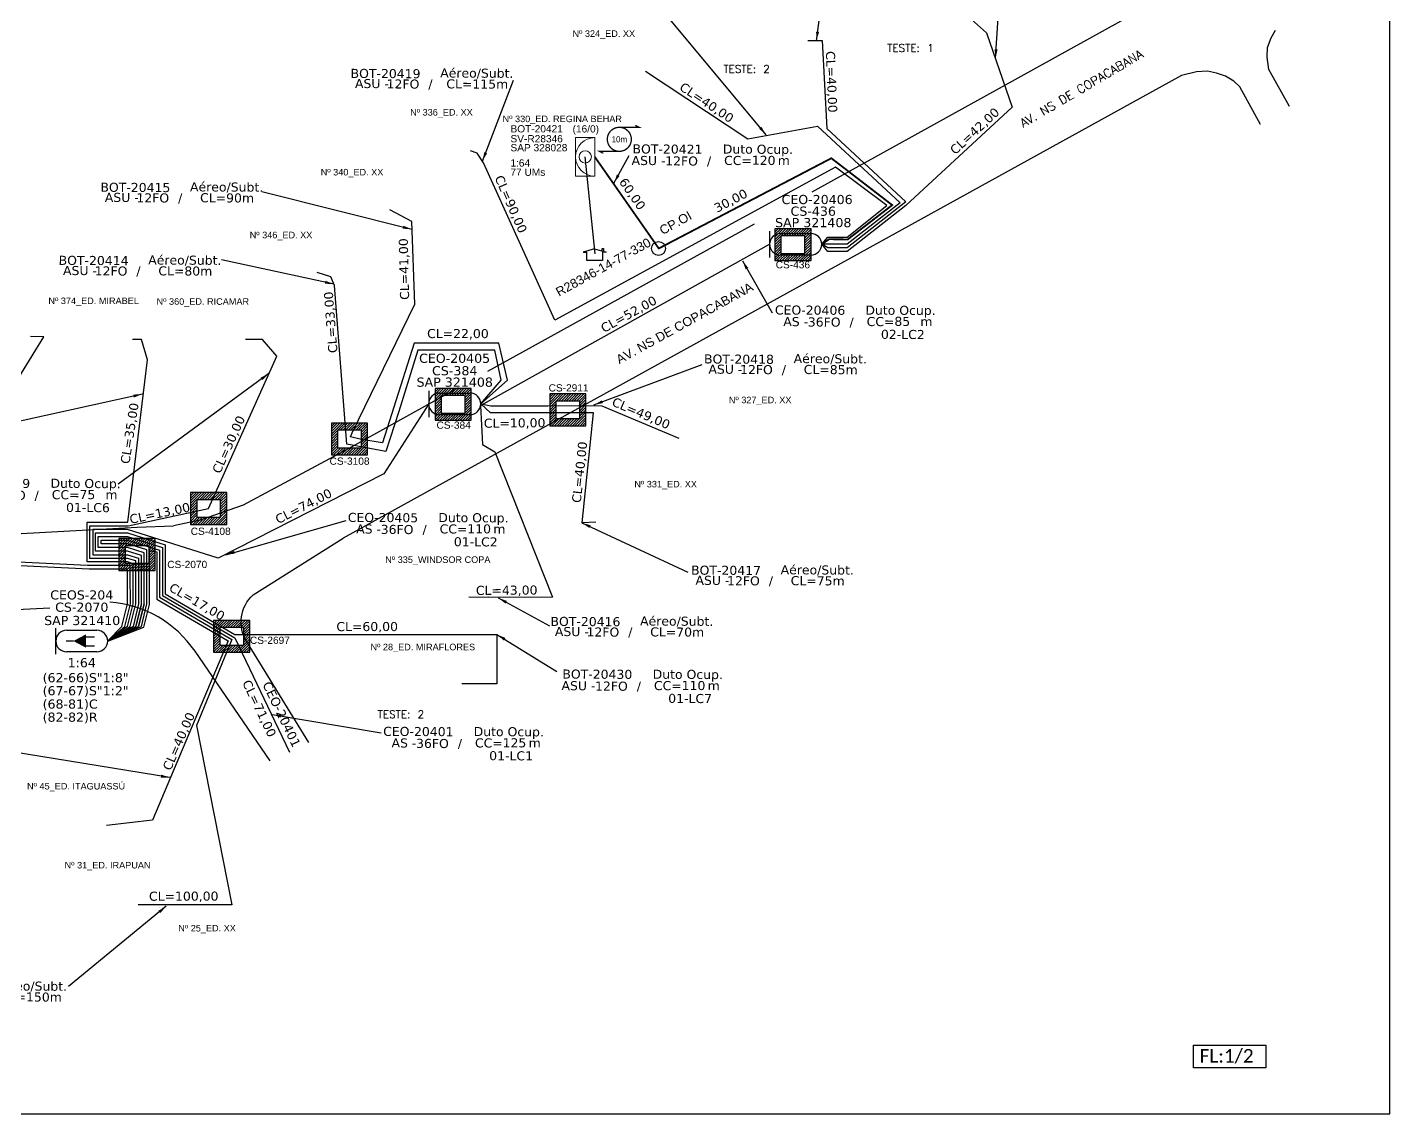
# Model space of a CAD drawing. Header units: metres. Extents: x -1286 to 457, y -500 to 94.
# Drawn here: x -745.7 to -445.1, y -499.8 to -260 of the extents above; entities that cross this region are included whole.
import ezdxf
from ezdxf.enums import TextEntityAlignment as Align

# ---------------------------------------------------------------- set-up
doc = ezdxf.new("R2010")
doc.units = ezdxf.units.M
for name, color, linetype in [('10.1-Caixas Subterrâneas', 5, 'Continuous'), ('20.4-CEOS', 1, 'Continuous'), ('20.5-CEO', 1, 'Continuous'), ('CAP a instalar', 1, 'Continuous'), ('celulas gpon', 7, 'Continuous'), ('Folga', 1, 'Continuous'), ('label_cabos', 7, 'Continuous'), ('Legenda', 1, 'Continuous'), ('MUB', 252, 'Continuous'), ('QUADRA', 7, 'Continuous'), ('Segmento de Logradouro Texto', 238, 'Continuous'), ('surveys', 7, 'Continuous'), ('surveys legendas', 7, 'Continuous')]:
    doc.layers.add(name, color=color, linetype=linetype)
doc.layers.add("20.0-LEGENDA DOS CDO'S", color=1, linetype='Continuous', lineweight=0)
doc.layers.add('20.1-CDO_INTERIOR', color=1, linetype='Continuous', lineweight=0)
doc.layers.add('DROP DE CLIENTE', color=140, linetype='Continuous', plot=False)
doc.layers.add('EXTRA', color=50, linetype='Continuous', plot=False)
doc.styles.add('ARIAL', font='arial.ttf')
doc.styles.add('DIGICADE', font='arial.ttf')
doc.styles.add('ROMANS', font='romans.shx')
doc.styles.add('siredit', font='verdana.ttf')
doc.styles.add('WMF-Calibri0', font='calibri.ttf')
doc.linetypes.add('FENCELINE1', pattern='A,0.25,-0.1,[133,ltypeshp.shx,S=0.1,R=0,X=-0.1,Y=0],-0.1,1', length=1.45)
doc.dimstyles.new('CC', dxfattribs={"dimtxt": 0.8, "dimasz": 2, "dimexe": 0.18, "dimexo": 0.0625, "dimgap": 0.09, "dimtad": 0, "dimdec": 0, "dimrnd": 1, "dimzin": 0, "dimdsep": 46, "dimtxsty": 'siredit', "dimblk": 'NONE', "dimcen": 0, "dimse1": 1, "dimse2": 1, "dimsd1": 1, "dimsd2": 1, "dimclrt": 7, "dimadec": 0, "dimazin": 0, "dimtfac": 1, "dimtdec": 0, "dimtofl": 0, "dimtmove": 0, "dimatfit": 3, "dimfxl": 0, "dimtolj": 1, "dimtzin": 0, "dimarcsym": 0})

# ---------------------------------------------------------------- blocks, each defined once
blk = doc.blocks.new('*X70')
at = {"color": 0, "linetype": 'Continuous'}
for p, q in [((-1.25, 0.34099), (-0.49099, 1.1)), ((-1.25, 0.517767), (-0.667767, 1.1)), ((-1.25, 0.694544), (-0.844544, 1.1)), ((-1.25, 0.87132), (-1.02132, 1.1)), ((-1.25, 1.048097), (-1.198097, 1.1)), ((-0.789214, 0.625), (-0.314214, 1.1)), ((-0.612437, 0.625), (-0.137437, 1.1)), ((-0.43566, 0.625), (0.03934, 1.1)), ((-0.258883, 0.625), (0.216117, 1.1)), ((-0.082107, 0.625), (0.392893, 1.1)), ((0.09467, 0.625), (0.56967, 1.1)), ((0.271447, 0.625), (0.746447, 1.1)), ((0.448223, 0.625), (0.923223, 1.1)), ((0.625, 0.625), (1.1, 1.1)), ((0.801777, 0.625), (1.25, 1.073223)), ((-1.25, 0.164214), (-0.8035, 0.610714)), ((-1.25, -0.012563), (-0.8035, 0.433937)), ((-1.25, -0.18934), (-0.8035, 0.25716)), ((-1.25, -0.366117), (-0.8035, 0.080383)), ((0.8035, 0.449947), (1.25, 0.896447)), ((0.8035, 0.27317), (1.25, 0.71967)), ((0.8035, 0.096393), (1.25, 0.542893)), ((0.8035, -0.080383), (1.25, 0.366117)), ((0.8035, -0.25716), (1.25, 0.18934)), ((0.8035, -0.433937), (1.25, 0.012563)), ((-1.25, -0.542893), (-0.8035, -0.096393)), ((-1.25, -0.71967), (-0.8035, -0.27317)), ((-1.25, -0.896447), (-0.8035, -0.449947)), ((-1.25, -1.073223), (-0.801777, -0.625)), ((-1.1, -1.1), (-0.625, -0.625)), ((-0.923223, -1.1), (-0.448223, -0.625)), ((-0.746447, -1.1), (-0.271447, -0.625)), ((-0.56967, -1.1), (-0.09467, -0.625)), ((-0.392893, -1.1), (0.082107, -0.625)), ((-0.216117, -1.1), (0.258883, -0.625)), ((-0.03934, -1.1), (0.43566, -0.625)), ((0.137437, -1.1), (0.612437, -0.625)), ((0.314214, -1.1), (0.789214, -0.625)), ((0.49099, -1.1), (1.25, -0.34099)), ((0.667767, -1.1), (1.25, -0.517767)), ((0.8035, -0.610714), (1.25, -0.164214)), ((0.844544, -1.1), (1.25, -0.694544)), ((1.02132, -1.1), (1.25, -0.87132)), ((1.198097, -1.1), (1.25, -1.048097))]:
    blk.add_line(p, q, dxfattribs=at)
blk = doc.blocks.new('MANHOLE_MQ')
at = {"color": 0, "linetype": 'Continuous'}
for p, q in [((0.00000623, 0.00000569), (-0.00000627, 0.00000569)), ((-0.00000627, 0.00000569), (-0.00000627, -0.00000531)), ((0.00000623, -0.00000531), (0.00000623, 0.00000569)), ((-0.00000404, 0.00000331), (0.00000399, 0.00000331)), ((-0.00000404, -0.00000294), (-0.00000404, 0.00000331)), ((0.00000399, 0.00000331), (0.00000399, -0.00000294)), ((0.00000399, -0.00000294), (-0.00000404, -0.00000294)), ((0.00000399, -0.00000294), (0.00000399, -0.00000294)), ((-0.00000627, -0.00000531), (0.00000623, -0.00000531))]:
    blk.add_line(p, q, dxfattribs=at)
at = {"color": 0, "linetype": 'Continuous', "xscale": 5e-06, "yscale": 5e-06, "zscale": 1e-05}
blk.add_blockref('*X70', (-0.00000002, 0.00000019), dxfattribs=at)
blk = doc.blocks.new('Teste  FTTH')
at = {"color": 0, "lineweight": 0, "style": 'ROMANS'}
for tag, p in [('TESTE', (-2.302, -0.29)), ('QTDE', (0.212, -0.29))]:
    blk.add_attdef(tag, p, '', height=0.48, dxfattribs=at)
for tag, p, flags in [('FID', (-2.227, -1.253), 1), ('FATOR', (-2.227, -2.028), 3), ('ID_ATIVIDADE', (-2.227, -2.716), 3)]:
    blk.add_attdef(tag, p, '', height=0.48, dxfattribs=dict(at, flags=flags))
blk = doc.blocks.new('Inst CB DT OCUP CFOA-SM-AS-80-TS-36')
at = {"layer": 'label_cabos', "color": 0, "style": 'siredit'}
for tag, flags, p in [('ID_ATIVIDADE', 3, (1.31, 2.67)), ('FATOR', 1, (11.56, 2.55))]:
    blk.add_attdef(tag, text='', height=1, rotation=359.69, dxfattribs=dict(at, flags=flags)).set_placement(p, align=Align.MIDDLE_CENTER)
for tag, p in [('DESTINO_CABO', (3.13, 1.26)), ('TIPO_CABO', (13.11, 1.24)), ('TIPO_CABO', (1.76, 0)), ('CABO', (4.69, -0.05)), ('/', (7.71, -0.05)), ('LANCE', (10.91, 0)), ('UND', (15.96, 0)), ('FID', (13.15, -1.41))]:
    blk.add_attdef(tag, text='', height=1, rotation=359.69, dxfattribs=at).set_placement(p, align=Align.MIDDLE_CENTER)
blk.add_attdef('QTDE', (12.43, -0.47), '', height=1, rotation=359.69, dxfattribs=at)
blk = doc.blocks.new('_None')
blk = doc.blocks.new('LEGENDA DOS CABOS')
at = {"layer": 'EXTRA', "color": 0, "style": 'siredit'}
for tag, p in [('ID', (4.6, 0.97)), ('XX', (9.03, 0.97))]:
    blk.add_attdef(tag, text='', height=0.48, rotation=359.69, dxfattribs=at).set_placement(p, align=Align.MIDDLE_CENTER)
at = {"layer": 'Legenda', "color": 0, "style": 'siredit'}
for tag, p in [('TIPO_CABO', (1.31, 0)), ('CABO', (4.69, -0.05)), ('/', (6.81, -0.05)), ('METROS', (10.03, -0.05))]:
    blk.add_attdef(tag, text='', height=0.8, rotation=359.69, dxfattribs=at).set_placement(p, align=Align.MIDDLE_CENTER)
blk = doc.blocks.new('*U101')
at = {"layer": '20.5-CEO'}
for p, q in [((-1.56, 1.26), (1.8, 1.26)), ((1.8, -1.13), (-1.56, -1.13))]:
    blk.add_line(p, q, dxfattribs=at)
blk.add_lwpolyline([(-2.75, 1.51), (-2.75, -1.38)], dxfattribs=at)
for centre, start, end in [((-1.56, 0.07), 90, 270), ((1.8, 0.07), 270, 90)]:
    blk.add_arc(centre, 1.2, start, end, dxfattribs=at)
at = {"layer": '20.5-CEO', "color": 7, "style": 'siredit'}
for tag, p in [('FID', (0.11, 5.61)), ('LOCAL', (0.12, 4.23)), ('SAP', (0.12, 2.97)), ('FIBRAS_RESERVA', (0.12, -1.94))]:
    blk.add_attdef(tag, text='', height=1.01, dxfattribs=at).set_placement(p, align=Align.TOP_CENTER)
for tag, flags, p in [('ID_ATIVIDADE', 3, (0.11, -3.51)), ('FATOR', 1, (0.11, -4.82))]:
    blk.add_attdef(tag, text='', height=1.01, dxfattribs=dict(at, flags=flags)).set_placement(p, align=Align.TOP_CENTER)
at = {"layer": '20.5-CEO', "color": 7, "style": 'siredit', "flags": 3}
blk.add_attdef('QTDE', (-4.88, -7.06), '', height=1.01, dxfattribs=at)
blk = doc.blocks.new('Inst CB DT OCUP CFOA-SM-ASU-120-S-12')
at = {"layer": 'label_cabos', "color": 0, "style": 'siredit'}
for tag, flags, p in [('ID_ATIVIDADE', 3, (1.31, 2.67)), ('FATOR', 1, (11.56, 2.55))]:
    blk.add_attdef(tag, text='', height=1, rotation=359.69, dxfattribs=dict(at, flags=flags)).set_placement(p, align=Align.MIDDLE_CENTER)
for tag, p in [('DESTINO_CABO', (3.13, 1.26)), ('TIPO_CABO', (13.11, 1.24)), ('TIPO_CABO', (1.26, 0)), ('CABO', (4.69, -0.05)), ('/', (7.71, -0.05)), ('LANCE', (10.91, 0)), ('UND', (15.96, 0)), ('FID', (13.15, -1.41))]:
    blk.add_attdef(tag, text='', height=1, rotation=359.69, dxfattribs=at).set_placement(p, align=Align.MIDDLE_CENTER)
blk.add_attdef('QTDE', (12.43, -0.47), '', height=1, rotation=359.69, dxfattribs=at)
blk = doc.blocks.new('A$C07E14978')
at = {"layer": 'Folga', "color": 0, "const_width": 0.137}
for points in [[(2.23, 2.92), (4.42, 2.92), (3.98, 3.13)], [(2.23, 0.28), (0.03, 0.28), (0.47, 0.06)]]:
    blk.add_lwpolyline(points, dxfattribs=at)
at = {"layer": 'Folga', "color": 0, "const_width": 0.146}
blk.add_lwpolyline([(2.23, 2.92, 1.000012), (2.23, 0.28, 0.999978)], format="xyb", close=True, dxfattribs=at)
at = {"layer": 'Folga', "color": 0}
blk.add_text('10m', height=0.659, dxfattribs=at).set_placement((1.38, 1.27))

msp = doc.modelspace()

# ---------------------------------------------------------------- linework, layer by layer
msp.add_lwpolyline([(-1286.07, -499.81), (-445.07, -499.81), (-445.07, 94.19), (-1286.07, 94.19)], close=True)
for points in [[(-720.52, -387.28), (-721.75, -392.25)], [(-719.9, -387.28), (-721.14, -392.25)]]:
    msp.add_lwpolyline(points)
at = {"color": 7}
msp.add_lwpolyline([(-488.37, -484.64), (-472.44, -484.64), (-472.44, -489.7), (-488.37, -489.7)], close=True, dxfattribs=at)
at = {"color": 5}
msp.add_circle((-606.43, -308.85), 1.53, dxfattribs=at)
at = {"layer": '20.1-CDO_INTERIOR', "color": 1, "lineweight": 18}
msp.add_lwpolyline([(-624.73, -292.88), (-624.73, -284.38), (-620.48, -284.38), (-620.48, -292.88)], close=True, dxfattribs=at)
msp.add_circle((-622.6, -288.63), 1.36, dxfattribs=at)
msp.add_arc((-620.48, -288.63), 4.25, 90.0276, 270.0276, dxfattribs=at)
at = {"layer": '20.4-CEOS', "color": 7}
for p, q in [((-737.03, -393.1), (-730.34, -393.1)), ((-730.34, -397.86), (-737.03, -397.86))]:
    msp.add_line(p, q, dxfattribs=at)
for points in [[(-739.41, -398.35), (-739.41, -392.61)], [(-735.53, -395.48), (-737.14, -395.48)], [(-732.89, -394.53), (-730.86, -394.53)], [(-732.89, -396.52), (-730.86, -396.52)]]:
    msp.add_lwpolyline(points, dxfattribs=at)
msp.add_lwpolyline([(-735.53, -395.48, 0, 2.94, 0), (-732.77, -395.48, 2.94, 2.94, 0)], format="xyseb", dxfattribs=at)
for centre, start, end in [((-737.03, -395.48), 90, 270), ((-730.34, -395.48), 270, 90)]:
    msp.add_arc(centre, 2.38, start, end, dxfattribs=at)
at = {"layer": '20.5-CEO', "color": 5}
for p, q in [((-579.52, -305.54), (-572.8, -305.54)), ((-572.8, -310.32), (-579.52, -310.32))]:
    msp.add_line(p, q, dxfattribs=at)
msp.add_lwpolyline([(-581.91, -305.05), (-581.91, -310.82)], dxfattribs=at)
for centre, start, end in [((-579.52, -307.93), 90, 270), ((-572.8, -307.93), 270, 90)]:
    msp.add_arc(centre, 2.39, start, end, dxfattribs=at)
at = {"layer": 'CAP a instalar', "color": 7, "linetype": 'FENCELINE1', "ltscale": 5}
for points in [[(-537.36, -258.3), (-534.07, -261.24), (-528.37, -277.67), (-551.85, -299.37), (-564.77, -309.53), (-569.02, -309.53), (-570.41, -307.93)], [(-573.49, -262.93), (-570.32, -262.93), (-569.3, -282.4), (-551.85, -298.57), (-564.77, -308.73), (-569.02, -308.73), (-570.41, -307.93)], [(-609.29, -269.7), (-586.74, -284.68), (-571.3, -281.88), (-553.1, -298.75), (-564.77, -307.93), (-570.41, -307.93)], [(-570.41, -307.93), (-569.02, -306.33), (-564.77, -306.33), (-556.07, -299.39), (-567.39, -290.94), (-629.29, -324.64), (-645.06, -289.97), (-646.4, -287.8), (-647.88, -287.28)], [(-645.63, -343.1), (-639.75, -337.94), (-641.66, -329.72), (-660.36, -329.72), (-667.32, -351.76), (-671.98, -350.99), (-674.39, -350.43), (-673.99, -349.5), (-660.18, -321.16), (-660.86, -302.87), (-665.7, -300.35)], [(-645.57, -343.43), (-581.91, -307.93)], [(-645.63, -343.1), (-641.12, -337.92), (-642.56, -331.26), (-659.5, -331.26), (-663.75, -344.8), (-666.56, -353.68), (-675.2, -352.06), (-677.91, -316.99), (-678.7, -315.1), (-681.72, -314.18)], [(-727.95, -395.47), (-724.81, -392.25), (-723.58, -387.28), (-723.58, -379.63), (-732.07, -379.63), (-774.8, -377.59), (-767.79, -332.1), (-767.79, -328.58), (-769.55, -328.58)], [(-727.95, -395.47), (-724.2, -392.25), (-722.96, -387.28), (-722.97, -380.78), (-722.97, -378.83), (-732.38, -378.83), (-773.61, -376.84), (-768.5, -371.29), (-742.02, -328.34), (-745, -328.25)], [(-723.59, -392.25), (-722.36, -387.28), (-722.36, -378.44), (-723.58, -378.03), (-732.5, -378.03), (-732.5, -369.23), (-723.49, -369.23), (-719.14, -333.41), (-720.49, -328.96), (-722.49, -328.97)], [(-727.95, -395.47), (-722.98, -392.25), (-721.74, -387.28), (-721.74, -377.81), (-723.58, -377.23), (-731.88, -377.23), (-731.88, -370.03), (-723.41, -370.03), (-705.7, -366.24), (-690.64, -332.64), (-693.79, -328.93), (-697.53, -328.97)], [(-657.13, -343.1), (-667.02, -358.56), (-703.55, -377.19), (-723.58, -370.83), (-731.27, -370.83), (-731.27, -376.43), (-723.58, -376.43), (-721.16, -377.2), (-721.14, -387.28), (-722.37, -392.25), (-727.95, -395.47)], [(-645.68, -343.59), (-645.22, -352.11), (-642.55, -353.69), (-629.82, -385.8), (-644.03, -385.85), (-648.3, -385.83)], [(-645.63, -343.1), (-643.45, -343.55), (-630.84, -343.55), (-622.4, -343.47), (-618.91, -343.57), (-601.92, -350.72)], [(-620.27, -369.28), (-623.27, -369.4), (-620.76, -345.15), (-643.47, -345.15), (-645.63, -343.1)], [(-727.95, -395.47), (-721.75, -392.25), (-720.52, -387.28), (-720.52, -376.59), (-723.58, -375.63), (-730.66, -375.63), (-730.66, -371.63), (-723.58, -371.63), (-715.29, -374.24), (-715.29, -385.04), (-699.9, -394.03), (-642.08, -394.03), (-642.08, -404.94), (-649.78, -404.94)], [(-727.95, -395.47), (-721.14, -392.25), (-719.9, -387.28), (-719.9, -376), (-723.58, -374.83), (-730.04, -374.83), (-730.04, -372.43), (-723.58, -372.43), (-715.9, -374.87), (-715.9, -385.4), (-706.97, -390.64), (-699.9, -394.74), (-687.82, -419.98)], [(-727.95, -395.47), (-720.53, -392.25), (-719.29, -387.28), (-719.29, -375.39), (-723.58, -374.03), (-729.43, -374.03), (-729.43, -373.23), (-723.58, -373.23), (-716.51, -375.45), (-716.51, -385.82), (-700.58, -395.13), (-708.35, -414.15), (-700.58, -453.7), (-721.21, -453.7)], [(-727.96, -395.48), (-719.95, -392.4), (-718.71, -387.42), (-718.71, -375.53), (-717.13, -375.76), (-717.13, -386.27), (-701.37, -395.42), (-718.04, -434.99), (-728.19, -436.22)]]:
    msp.add_lwpolyline(points, dxfattribs=at)
at = {"layer": 'CAP a instalar', "linetype": 'FENCELINE1', "ltscale": 5, "const_width": 0.4}
msp.add_lwpolyline([(-620.48, -288.63), (-606.36, -308.84), (-568.28, -288.93), (-554.85, -299.27), (-564.68, -306.86), (-568.76, -306.8), (-570.41, -307.93)], dxfattribs=at)
at = {"layer": 'CAP a instalar', "color": 7, "ltscale": 5}
msp.add_lwpolyline([(-723.59, -392.25), (-727.95, -395.47)], dxfattribs=at)
at = {"layer": 'DROP DE CLIENTE'}
msp.add_lwpolyline([(-620.37, -310.03), (-622.6, -288.63)], dxfattribs=at)
at = {"layer": 'QUADRA', "color": 4, "ltscale": 5e-05, "elevation": -0.24}
for points in [[(-572.49, -296.36), (-496.73, -254.45), (-495.29, -252.94), (-494.38, -251.25), (-493.69, -249.47), (-493.99, -251.18), (-494.08, -249.55), (-494.03, -250.36), (-514.25, -214.88)], [(-467.18, -277.52), (-471.76, -269.35), (-472.13, -266.61), (-472.02, -264.51), (-471.22, -262.38), (-470.27, -260.69)], [(-473.57, -281.46), (-478.12, -273.15), (-479.48, -271.89), (-481.31, -270.81), (-483.26, -270.13), (-485.26, -269.72), (-487.68, -269.85), (-491.01, -270.68), (-676.02, -372.8)], [(-644.05, -335.94), (-585.21, -303.4)], [(-676.02, -353.63), (-650.52, -339.52)], [(-676.02, -353.63), (-698.05, -365.49), (-707.57, -368.79), (-713.44, -370.04)], [(-833.5, -375.98), (-763.34, -372.61), (-721.45, -370.37), (-713.44, -370.04)], [(-740.76, -388.23), (-827.66, -392.55)]]:
    msp.add_lwpolyline(points, dxfattribs=at)
for points in [[(-683.58, -417.87), (-697.31, -395.54, -0.361157), (-695.85, -385.28), (-676.02, -372.8)], [(-692.13, -421.94), (-708.67, -397.74, 0.228166), (-727.49, -386.9)]]:
    msp.add_lwpolyline(points, format="xyb", dxfattribs=at)
at = {"layer": 'surveys'}
for p, q in [((-620.51, -308.94), (-623.02, -309.67)), ((-620.51, -308.94), (-618, -309.67)), ((-618.82, -308.83), (-618.56, -308.83)), ((-618.82, -309.42), (-618.82, -308.83)), ((-618.56, -308.83), (-618.56, -309.49)), ((-623.02, -309.67), (-622.23, -309.67)), ((-622.23, -311.47), (-622.23, -309.68)), ((-618.79, -311.47), (-622.23, -311.47)), ((-618, -309.67), (-618.79, -309.67)), ((-618.79, -309.67), (-618.79, -311.47))]:
    msp.add_line(p, q, dxfattribs=at)

# ---------------------------------------------------------------- block references
at = {"layer": '10.1-Caixas Subterrâneas', "color": 30, "xscale": 639575.1086223164, "yscale": 639575.1086223164, "zscale": 639575.1086223164}
for p, rotation in [((-576.77, -307.89), 180.0000000000628), ((-651.74, -343.12), 180.0000000000628), ((-626.44, -344.35), 180.0000000000628), ((-674.61, -350.77), 180.0000000000628), ((-705.7, -366.1, -0.24), 180.0000000000628), ((-721.5, -376.28), 180.0000000000631), ((-700.6, -394.33), 180.000000000063)]:
    msp.add_blockref('MANHOLE_MQ', p, dxfattribs=dict(at, rotation=rotation))
at = {"layer": "20.0-LEGENDA DOS CDO'S", "lineweight": 0, "xscale": 3.500999999999943, "yscale": 3.500999999999943, "zscale": 3.500999999999943, "rotation": 0.004078562105398217}
for p, values in [((-547.9, -264.42), {'TESTE': 'TESTE:', 'QTDE': '1'}), ((-584.04, -269.05), {'TESTE': 'TESTE:', 'QTDE': '2'}), ((-660.33, -411.46), {'TESTE': 'TESTE:', 'QTDE': '2'})]:
    msp.add_blockref('Teste  FTTH', p, dxfattribs=at).add_auto_attribs(values)
at = {"layer": '20.5-CEO', "color": 0, "lineweight": 0}
ref = msp.add_blockref('*U101', (-651.63, -343.28), dxfattribs=dict(at, xscale=2, yscale=2, zscale=2))
ref.add_attrib('LOCAL', 'CS-384', dxfattribs={"color": 7, "height": 2.028, "style": 'siredit'}).set_placement((-651.38, -334.81), align=Align.TOP_CENTER)
ref.add_attrib('SAP', 'SAP 321408', dxfattribs={"color": 7, "height": 2.028, "style": 'siredit'}).set_placement((-651.38, -337.33), align=Align.TOP_CENTER)
ref.add_attrib('FID', 'CEO-20405', dxfattribs={"layer": '20.4-CEOS', "color": 7, "height": 2.019, "style": 'siredit'}).set_placement((-651.41, -332.07), align=Align.TOP_CENTER)
at = {"layer": 'Folga', "xscale": 2.006958307478562, "yscale": 2.006958307478562, "zscale": 2.006958307478562}
msp.add_blockref('A$C07E14978', (-619.54, -287.97), dxfattribs=at)
at = {"layer": 'label_cabos', "color": 0, "lineweight": 0}
ref = msp.add_blockref('LEGENDA DOS CABOS', (-675.13, -273.5), dxfattribs=dict(at, xscale=2, yscale=2, zscale=2))
ref.add_attrib('ID', 'BOT-20419', dxfattribs={"color": 0, "height": 2, "rotation": 359.69, "style": 'siredit'}).set_placement((-666.65, -270.24), align=Align.MIDDLE_CENTER)
ref.add_attrib('CABO', '12FO', dxfattribs={"color": 0, "height": 2, "rotation": 359.69, "style": 'siredit'}).set_placement((-662.8, -272.55), align=Align.MIDDLE_CENTER)
ref.add_attrib('METROS', 'CL=115m', dxfattribs={"color": 0, "height": 2, "rotation": 359.69, "style": 'siredit'}).set_placement((-646.41, -272.55), align=Align.MIDDLE_CENTER)
ref.add_attrib('XX', 'Aéreo/Subt.', dxfattribs={"color": 0, "height": 2, "rotation": 359.69, "style": 'siredit'}).set_placement((-646.51, -270.15), align=Align.MIDDLE_CENTER)
ref.add_attrib('/', '/', dxfattribs={"color": 0, "height": 2, "rotation": 359.69, "style": 'siredit'}).set_placement((-656.74, -272.55), align=Align.MIDDLE_CENTER)
ref.add_attrib('TIPO_CABO', 'ASU -', dxfattribs={"color": 0, "height": 2, "rotation": 359.69, "style": 'siredit'}).set_placement((-669.65, -272.45), align=Align.MIDDLE_CENTER)
ref = msp.add_blockref('LEGENDA DOS CABOS', (-730.33, -298.63), dxfattribs=dict(at, xscale=2, yscale=2, zscale=2))
ref.add_attrib('ID', 'BOT-20415', dxfattribs={"color": 0, "height": 2, "rotation": 359.69, "style": 'siredit'}).set_placement((-721.85, -295.37), align=Align.MIDDLE_CENTER)
ref.add_attrib('CABO', '12FO', dxfattribs={"color": 0, "height": 2, "rotation": 359.69, "style": 'siredit'}).set_placement((-718.01, -297.68), align=Align.MIDDLE_CENTER)
ref.add_attrib('METROS', 'CL=90m', dxfattribs={"color": 0, "height": 2, "rotation": 359.69, "style": 'siredit'}).set_placement((-701.62, -297.68), align=Align.MIDDLE_CENTER)
ref.add_attrib('XX', 'Aéreo/Subt.', dxfattribs={"color": 0, "height": 2, "rotation": 359.69, "style": 'siredit'}).set_placement((-701.72, -295.28), align=Align.MIDDLE_CENTER)
ref.add_attrib('/', '/', dxfattribs={"color": 0, "height": 2, "rotation": 359.69, "style": 'siredit'}).set_placement((-711.95, -297.68), align=Align.MIDDLE_CENTER)
ref.add_attrib('TIPO_CABO', 'ASU -', dxfattribs={"color": 0, "height": 2, "rotation": 359.69, "style": 'siredit'}).set_placement((-724.85, -297.58), align=Align.MIDDLE_CENTER)
ref = msp.add_blockref('LEGENDA DOS CABOS', (-739.55, -314.76), dxfattribs=dict(at, xscale=2, yscale=2, zscale=2))
ref.add_attrib('ID', 'BOT-20414', dxfattribs={"color": 0, "height": 2, "rotation": 359.69, "style": 'siredit'}).set_placement((-731.07, -311.5), align=Align.MIDDLE_CENTER)
ref.add_attrib('CABO', '12FO', dxfattribs={"color": 0, "height": 2, "rotation": 359.69, "style": 'siredit'}).set_placement((-727.22, -313.81), align=Align.MIDDLE_CENTER)
ref.add_attrib('METROS', 'CL=80m', dxfattribs={"color": 0, "height": 2, "rotation": 359.69, "style": 'siredit'}).set_placement((-710.83, -313.81), align=Align.MIDDLE_CENTER)
ref.add_attrib('XX', 'Aéreo/Subt.', dxfattribs={"color": 0, "height": 2, "rotation": 359.69, "style": 'siredit'}).set_placement((-710.94, -311.42), align=Align.MIDDLE_CENTER)
ref.add_attrib('/', '/', dxfattribs={"color": 0, "height": 2, "rotation": 359.69, "style": 'siredit'}).set_placement((-721.17, -313.81), align=Align.MIDDLE_CENTER)
ref.add_attrib('TIPO_CABO', 'ASU -', dxfattribs={"color": 0, "height": 2, "rotation": 359.69, "style": 'siredit'}).set_placement((-734.07, -313.72), align=Align.MIDDLE_CENTER)
ref = msp.add_blockref('Inst CB DT OCUP CFOA-SM-AS-80-TS-36', (-579.23, -324.98), dxfattribs=dict(at, xscale=2, yscale=2, zscale=2))
ref.add_attrib('DESTINO_CABO', 'CEO-20406', dxfattribs={"color": 0, "height": 2, "rotation": 359.69, "style": 'siredit'}).set_placement((-572.97, -322.45), align=Align.MIDDLE_CENTER)
ref.add_attrib('CABO', '36FO', dxfattribs={"color": 0, "height": 2, "rotation": 359.69, "style": 'siredit'}).set_placement((-569.86, -325.08), align=Align.MIDDLE_CENTER)
ref.add_attrib('TIPO_CABO', 'Duto Ocup.', dxfattribs={"color": 0, "height": 2, "rotation": 359.69, "style": 'siredit'}).set_placement((-553.02, -322.49), align=Align.MIDDLE_CENTER)
ref.add_attrib('/', '/', dxfattribs={"color": 0, "height": 2, "rotation": 359.69, "style": 'siredit'}).set_placement((-563.81, -325.08), align=Align.MIDDLE_CENTER)
ref.add_attrib('TIPO_CABO', 'AS - ', dxfattribs={"color": 0, "height": 2, "rotation": 359.69, "style": 'siredit'}).set_placement((-575.71, -324.99), align=Align.MIDDLE_CENTER)
ref.add_attrib('FID', ' 02-LC2', dxfattribs={"color": 0, "height": 2, "rotation": 359.69, "style": 'siredit'}).set_placement((-552.94, -327.81), align=Align.MIDDLE_CENTER)
ref.add_attrib('LANCE', 'CC=', dxfattribs={"color": 0, "height": 2, "rotation": 359.69, "style": 'siredit'}).set_placement((-557.42, -324.98), align=Align.MIDDLE_CENTER)
ref.add_attrib('QTDE', '85', (-554.38, -325.93), dxfattribs={"color": 0, "height": 2, "rotation": 359.69, "style": 'siredit'})
ref.add_attrib('UND', 'm', dxfattribs={"color": 0, "height": 2, "rotation": 359.69, "style": 'siredit'}).set_placement((-547.31, -324.98), align=Align.MIDDLE_CENTER)
ref = msp.add_blockref('LEGENDA DOS CABOS', (-597.14, -336.53), dxfattribs=dict(at, xscale=2, yscale=2, zscale=2))
ref.add_attrib('ID', 'BOT-20418', dxfattribs={"color": 0, "height": 2, "rotation": 359.69, "style": 'siredit'}).set_placement((-588.66, -333.27), align=Align.MIDDLE_CENTER)
ref.add_attrib('CABO', '12FO', dxfattribs={"color": 0, "height": 2, "rotation": 359.69, "style": 'siredit'}).set_placement((-584.81, -335.58), align=Align.MIDDLE_CENTER)
ref.add_attrib('METROS', 'CL=85m', dxfattribs={"color": 0, "height": 2, "rotation": 359.69, "style": 'siredit'}).set_placement((-568.42, -335.58), align=Align.MIDDLE_CENTER)
ref.add_attrib('XX', 'Aéreo/Subt.', dxfattribs={"color": 0, "height": 2, "rotation": 359.69, "style": 'siredit'}).set_placement((-568.52, -333.18), align=Align.MIDDLE_CENTER)
ref.add_attrib('/', '/', dxfattribs={"color": 0, "height": 2, "rotation": 359.69, "style": 'siredit'}).set_placement((-578.75, -335.58), align=Align.MIDDLE_CENTER)
ref.add_attrib('TIPO_CABO', 'ASU -', dxfattribs={"color": 0, "height": 2, "rotation": 359.69, "style": 'siredit'}).set_placement((-591.66, -335.49), align=Align.MIDDLE_CENTER)
ref = msp.add_blockref('Inst CB DT OCUP CFOA-SM-ASU-120-S-12', (-759.05, -363.2), dxfattribs=dict(at, xscale=2, yscale=2, zscale=2))
ref.add_attrib('DESTINO_CABO', 'BOT-20429', dxfattribs={"color": 0, "height": 2, "rotation": 359.69, "style": 'siredit'}).set_placement((-752.78, -360.67), align=Align.MIDDLE_CENTER)
ref.add_attrib('CABO', '12FO', dxfattribs={"color": 0, "height": 2, "rotation": 359.69, "style": 'siredit'}).set_placement((-749.67, -363.3), align=Align.MIDDLE_CENTER)
ref.add_attrib('TIPO_CABO', 'Duto Ocup.', dxfattribs={"color": 0, "height": 2, "rotation": 359.69, "style": 'siredit'}).set_placement((-732.83, -360.71), align=Align.MIDDLE_CENTER)
ref.add_attrib('/', '/', dxfattribs={"color": 0, "height": 2, "rotation": 359.69, "style": 'siredit'}).set_placement((-743.62, -363.3), align=Align.MIDDLE_CENTER)
ref.add_attrib('TIPO_CABO', 'ASU - ', dxfattribs={"color": 0, "height": 2, "rotation": 359.69, "style": 'siredit'}).set_placement((-756.52, -363.21), align=Align.MIDDLE_CENTER)
ref.add_attrib('FID', ' 01-LC6', dxfattribs={"color": 0, "height": 2, "rotation": 359.69, "style": 'siredit'}).set_placement((-732.75, -366.02), align=Align.MIDDLE_CENTER)
ref.add_attrib('LANCE', 'CC=', dxfattribs={"color": 0, "height": 2, "rotation": 359.69, "style": 'siredit'}).set_placement((-737.23, -363.19), align=Align.MIDDLE_CENTER)
ref.add_attrib('QTDE', '75', (-734.19, -364.15), dxfattribs={"color": 0, "height": 2, "rotation": 359.69, "style": 'siredit'})
ref.add_attrib('UND', 'm', dxfattribs={"color": 0, "height": 2, "rotation": 359.69, "style": 'siredit'}).set_placement((-727.12, -363.19), align=Align.MIDDLE_CENTER)
ref = msp.add_blockref('Inst CB DT OCUP CFOA-SM-AS-80-TS-36', (-673.47, -370.75), dxfattribs=dict(at, xscale=2, yscale=2, zscale=2))
ref.add_attrib('DESTINO_CABO', 'CEO-20405', dxfattribs={"color": 0, "height": 2, "rotation": 359.69, "style": 'siredit'}).set_placement((-667.21, -368.23), align=Align.MIDDLE_CENTER)
ref.add_attrib('CABO', '36FO', dxfattribs={"color": 0, "height": 2, "rotation": 359.69, "style": 'siredit'}).set_placement((-664.1, -370.86), align=Align.MIDDLE_CENTER)
ref.add_attrib('TIPO_CABO', 'Duto Ocup.', dxfattribs={"color": 0, "height": 2, "rotation": 359.69, "style": 'siredit'}).set_placement((-647.26, -368.27), align=Align.MIDDLE_CENTER)
ref.add_attrib('/', '/', dxfattribs={"color": 0, "height": 2, "rotation": 359.69, "style": 'siredit'}).set_placement((-658.04, -370.86), align=Align.MIDDLE_CENTER)
ref.add_attrib('TIPO_CABO', 'AS - ', dxfattribs={"color": 0, "height": 2, "rotation": 359.69, "style": 'siredit'}).set_placement((-669.95, -370.76), align=Align.MIDDLE_CENTER)
ref.add_attrib('FID', ' 01-LC2', dxfattribs={"color": 0, "height": 2, "rotation": 359.69, "style": 'siredit'}).set_placement((-647.18, -373.58), align=Align.MIDDLE_CENTER)
ref.add_attrib('LANCE', 'CC=', dxfattribs={"color": 0, "height": 2, "rotation": 359.69, "style": 'siredit'}).set_placement((-651.65, -370.75), align=Align.MIDDLE_CENTER)
ref.add_attrib('QTDE', '110', (-648.62, -371.7), dxfattribs={"color": 0, "height": 2, "rotation": 359.69, "style": 'siredit'})
ref.add_attrib('UND', 'm', dxfattribs={"color": 0, "height": 2, "rotation": 359.69, "style": 'siredit'}).set_placement((-641.54, -370.75), align=Align.MIDDLE_CENTER)
ref = msp.add_blockref('LEGENDA DOS CABOS', (-600, -383.13), dxfattribs=dict(at, xscale=2, yscale=2, zscale=2))
ref.add_attrib('ID', 'BOT-20417', dxfattribs={"color": 0, "height": 2, "rotation": 359.69, "style": 'siredit'}).set_placement((-591.52, -379.87), align=Align.MIDDLE_CENTER)
ref.add_attrib('CABO', '12FO', dxfattribs={"color": 0, "height": 2, "rotation": 359.69, "style": 'siredit'}).set_placement((-587.68, -382.18), align=Align.MIDDLE_CENTER)
ref.add_attrib('METROS', 'CL=75m', dxfattribs={"color": 0, "height": 2, "rotation": 359.69, "style": 'siredit'}).set_placement((-571.29, -382.18), align=Align.MIDDLE_CENTER)
ref.add_attrib('XX', 'Aéreo/Subt.', dxfattribs={"color": 0, "height": 2, "rotation": 359.69, "style": 'siredit'}).set_placement((-571.39, -379.78), align=Align.MIDDLE_CENTER)
ref.add_attrib('/', '/', dxfattribs={"color": 0, "height": 2, "rotation": 359.69, "style": 'siredit'}).set_placement((-581.62, -382.18), align=Align.MIDDLE_CENTER)
ref.add_attrib('TIPO_CABO', 'ASU -', dxfattribs={"color": 0, "height": 2, "rotation": 359.69, "style": 'siredit'}).set_placement((-594.52, -382.09), align=Align.MIDDLE_CENTER)
ref = msp.add_blockref('LEGENDA DOS CABOS', (-631.02, -394.44), dxfattribs=dict(at, xscale=2, yscale=2, zscale=2))
ref.add_attrib('ID', 'BOT-20416', dxfattribs={"color": 0, "height": 2, "rotation": 359.69, "style": 'siredit'}).set_placement((-622.54, -391.18), align=Align.MIDDLE_CENTER)
ref.add_attrib('CABO', '12FO', dxfattribs={"color": 0, "height": 2, "rotation": 359.69, "style": 'siredit'}).set_placement((-618.69, -393.49), align=Align.MIDDLE_CENTER)
ref.add_attrib('METROS', 'CL=70m', dxfattribs={"color": 0, "height": 2, "rotation": 359.69, "style": 'siredit'}).set_placement((-602.3, -393.49), align=Align.MIDDLE_CENTER)
ref.add_attrib('XX', 'Aéreo/Subt.', dxfattribs={"color": 0, "height": 2, "rotation": 359.69, "style": 'siredit'}).set_placement((-602.41, -391.09), align=Align.MIDDLE_CENTER)
ref.add_attrib('/', '/', dxfattribs={"color": 0, "height": 2, "rotation": 359.69, "style": 'siredit'}).set_placement((-612.64, -393.49), align=Align.MIDDLE_CENTER)
ref.add_attrib('TIPO_CABO', 'ASU -', dxfattribs={"color": 0, "height": 2, "rotation": 359.69, "style": 'siredit'}).set_placement((-625.54, -393.39), align=Align.MIDDLE_CENTER)
ref = msp.add_blockref('Inst CB DT OCUP CFOA-SM-ASU-120-S-12', (-626.18, -405.33), dxfattribs=dict(at, xscale=2, yscale=2, zscale=2))
ref.add_attrib('DESTINO_CABO', 'BOT-20430', dxfattribs={"color": 0, "height": 2, "rotation": 359.69, "style": 'siredit'}).set_placement((-619.92, -402.8), align=Align.MIDDLE_CENTER)
ref.add_attrib('CABO', '12FO', dxfattribs={"color": 0, "height": 2, "rotation": 359.69, "style": 'siredit'}).set_placement((-616.81, -405.43), align=Align.MIDDLE_CENTER)
ref.add_attrib('TIPO_CABO', 'Duto Ocup.', dxfattribs={"color": 0, "height": 2, "rotation": 359.69, "style": 'siredit'}).set_placement((-599.96, -402.84), align=Align.MIDDLE_CENTER)
ref.add_attrib('/', '/', dxfattribs={"color": 0, "height": 2, "rotation": 359.69, "style": 'siredit'}).set_placement((-610.75, -405.43), align=Align.MIDDLE_CENTER)
ref.add_attrib('TIPO_CABO', 'ASU - ', dxfattribs={"color": 0, "height": 2, "rotation": 359.69, "style": 'siredit'}).set_placement((-623.65, -405.34), align=Align.MIDDLE_CENTER)
ref.add_attrib('FID', ' 01-LC7', dxfattribs={"color": 0, "height": 2, "rotation": 359.69, "style": 'siredit'}).set_placement((-599.88, -408.15), align=Align.MIDDLE_CENTER)
ref.add_attrib('LANCE', 'CC=', dxfattribs={"color": 0, "height": 2, "rotation": 359.69, "style": 'siredit'}).set_placement((-604.36, -405.32), align=Align.MIDDLE_CENTER)
ref.add_attrib('QTDE', '110', (-601.32, -406.28), dxfattribs={"color": 0, "height": 2, "rotation": 359.69, "style": 'siredit'})
ref.add_attrib('UND', 'm', dxfattribs={"color": 0, "height": 2, "rotation": 359.69, "style": 'siredit'}).set_placement((-594.25, -405.32), align=Align.MIDDLE_CENTER)
ref = msp.add_blockref('Inst CB DT OCUP CFOA-SM-AS-80-TS-36', (-665.67, -417.98), dxfattribs=dict(at, xscale=2, yscale=2, zscale=2))
ref.add_attrib('DESTINO_CABO', 'CEO-20401', dxfattribs={"color": 0, "height": 2, "rotation": 359.69, "style": 'siredit'}).set_placement((-659.41, -415.45), align=Align.MIDDLE_CENTER)
ref.add_attrib('CABO', '36FO', dxfattribs={"color": 0, "height": 2, "rotation": 359.69, "style": 'siredit'}).set_placement((-656.3, -418.08), align=Align.MIDDLE_CENTER)
ref.add_attrib('TIPO_CABO', 'Duto Ocup.', dxfattribs={"color": 0, "height": 2, "rotation": 359.69, "style": 'siredit'}).set_placement((-639.46, -415.49), align=Align.MIDDLE_CENTER)
ref.add_attrib('/', '/', dxfattribs={"color": 0, "height": 2, "rotation": 359.69, "style": 'siredit'}).set_placement((-650.24, -418.08), align=Align.MIDDLE_CENTER)
ref.add_attrib('TIPO_CABO', 'AS - ', dxfattribs={"color": 0, "height": 2, "rotation": 359.69, "style": 'siredit'}).set_placement((-662.15, -417.98), align=Align.MIDDLE_CENTER)
ref.add_attrib('FID', ' 01-LC1', dxfattribs={"color": 0, "height": 2, "rotation": 359.69, "style": 'siredit'}).set_placement((-639.38, -420.8), align=Align.MIDDLE_CENTER)
ref.add_attrib('LANCE', 'CC=', dxfattribs={"color": 0, "height": 2, "rotation": 359.69, "style": 'siredit'}).set_placement((-643.85, -417.97), align=Align.MIDDLE_CENTER)
ref.add_attrib('QTDE', '125', (-640.82, -418.92), dxfattribs={"color": 0, "height": 2, "rotation": 359.69, "style": 'siredit'})
ref.add_attrib('UND', 'm', dxfattribs={"color": 0, "height": 2, "rotation": 359.69, "style": 'siredit'}).set_placement((-633.74, -417.97), align=Align.MIDDLE_CENTER)
ref = msp.add_blockref('LEGENDA DOS CABOS', (-773.62, -474.98), dxfattribs=dict(at, xscale=2, yscale=2, zscale=2))
ref.add_attrib('ID', 'BOT-20424', dxfattribs={"color": 0, "height": 2, "rotation": 359.69, "style": 'siredit'}).set_placement((-765.14, -471.72), align=Align.MIDDLE_CENTER)
ref.add_attrib('CABO', '12FO', dxfattribs={"color": 0, "height": 2, "rotation": 359.69, "style": 'siredit'}).set_placement((-761.29, -474.03), align=Align.MIDDLE_CENTER)
ref.add_attrib('METROS', 'CL=150m', dxfattribs={"color": 0, "height": 2, "rotation": 359.69, "style": 'siredit'}).set_placement((-744.9, -474.03), align=Align.MIDDLE_CENTER)
ref.add_attrib('XX', 'Aéreo/Subt.', dxfattribs={"color": 0, "height": 2, "rotation": 359.69, "style": 'siredit'}).set_placement((-745, -471.63), align=Align.MIDDLE_CENTER)
ref.add_attrib('/', '/', dxfattribs={"color": 0, "height": 2, "rotation": 359.69, "style": 'siredit'}).set_placement((-755.23, -474.03), align=Align.MIDDLE_CENTER)
ref.add_attrib('TIPO_CABO', 'ASU -', dxfattribs={"color": 0, "height": 2, "rotation": 359.69, "style": 'siredit'}).set_placement((-768.14, -473.93), align=Align.MIDDLE_CENTER)

# ---------------------------------------------------------------- texts
at = {"color": 3, "style": 'ARIAL'}
for s, p in [('Nº 324_ED. XX', (-625.41, -262.15)), ('Nº 336_ED. XX', (-661.22, -279.52)), ('Nº 330_ED. REGINA BEHAR', (-640.82, -280.97)), ('Nº 340_ED. XX', (-680.95, -292.73)), ('Nº 346_ED. XX', (-696.62, -306.6)), ('Nº 374_ED. MIRABEL', (-741.04, -321.12)), ('Nº 360_ED. RICAMAR', (-717.17, -321.28)), ('Nº 327_ED. XX', (-590.9, -343)), ('Nº 331_ED. XX', (-611.75, -361.58)), ('Nº 335_WINDSOR COPA', (-666.71, -378.24)), ('Nº 28_ED. MIRAFLORES', (-669.97, -397.52)), ('Nº 45_ED. ITAGUASSÚ', (-745.75, -428.24)), ('Nº 31_ED. IRAPUAN', (-737.46, -445.67)), ('Nº 25_ED. XX', (-712.38, -459.58))]:
    msp.add_text(s, height=1.44, rotation=0.0085, dxfattribs=at).set_placement(p)
at = {"style": 'WMF-Calibri0'}
msp.add_text('FL:1/2', height=3, dxfattribs=at).set_placement((-487.02, -488.52))
at = {"layer": '10.1-Caixas Subterrâneas', "color": 30, "style": 'ARIAL'}
for s, p in [('CS-436', (-580.56, -313.23)), ('CS-2911', (-630.67, -340.41)), ('CS-384', (-655.41, -348.63)), ('CS-3108', (-679, -356.58)), ('CS-4108', (-709.64, -372.06, -0.24)), ('CS-2070', (-714.82, -379.38, -0.24)), ('CS-2697', (-696.58, -396.11))]:
    msp.add_text(s, height=1.6, dxfattribs=at).set_placement(p)
at = {"layer": "20.0-LEGENDA DOS CDO'S", "style": 'ARIAL'}
for s, rotation, p in [('BOT-20421', 0.118, (-639.08, -283.24)), ('SV-R28346', 359.9724, (-639.08, -285.42)), ('SAP 328028', 359.9724, (-639.08, -287.4)), ('77 UMs', 359.9724, (-639.1, -292.81)), ('1:64', 359.9724, (-639.1, -290.78))]:
    msp.add_text(s, height=1.6, rotation=rotation, dxfattribs=at).set_placement(p)
msp.add_text('(16/0)', height=1.6, rotation=359.9724, dxfattribs=at).set_placement((-622.46, -283.25), align=Align.CENTER)
at = {"layer": '20.4-CEOS', "color": 5, "style": 'siredit'}
msp.add_text('CEO-20406', height=2.019, dxfattribs=at).set_placement((-571.42, -297.03), align=Align.TOP_CENTER)
at = {"layer": '20.4-CEOS', "color": 7, "style": 'siredit'}
for s, p in [('CEOS-204', (-733.68, -384.29)), ('CS-2070', (-733.68, -387)), ('SAP 321410', (-733.58, -389.94)), ('1:64', (-733.68, -399.25))]:
    msp.add_text(s, height=2.019, dxfattribs=at).set_placement(p, align=Align.TOP_CENTER)
for s, height, p in [('(62-66)S"1:8"', 2.0194, (-742.31, -404.58)), ('(67-67)S"1:2"', 2.0194, (-742.31, -407.46)), ('(68-81)C', 2.019, (-742.31, -410.4)), ('(82-82)R', 2.019, (-742.31, -413.29))]:
    msp.add_text(s, height=height, dxfattribs=at).set_placement(p)
msp.add_text('CEO-20401', height=2.019, rotation=295.5802, dxfattribs=at).set_placement((-689.57, -411.65), align=Align.MIDDLE_CENTER)
at = {"layer": '20.5-CEO', "color": 5, "style": 'siredit'}
for s, p in [('CS-436', (-572.28, -299.6)), ('SAP 321408', (-572.28, -302.12))]:
    msp.add_text(s, height=2.028, dxfattribs=at).set_placement(p, align=Align.TOP_CENTER)
at = {"layer": 'celulas gpon', "style": 'siredit'}
for s, rotation, p in [('CL=40,00', 272.3929, (-569.5, -265.32)), ('CL=40,00', 326.395, (-601.99, -273.71)), ('CL=42,00', 42.8069, (-540.97, -288.27)), ('CL=90,00', 293.7976, (-642.62, -293.24)), ('CL=41,00', 91.3, (-661.44, -320.17)), ('CL=33,00', 94.382, (-677.25, -331.85)), ('CL=52,00', 29.0395, (-618.46, -327.51)), ('CL=22,00', 359.9395, (-657.48, -328.62)), ('CL=49,00', 336.8333, (-616.9, -343.44)), ('CL=35,00', 81.2153, (-723.18, -356.51)), ('CL=30,00', 65.5811, (-703.18, -358.7)), ('CL=10,00', 0.5063, (-644.96, -348.41)), ('CL=40,00', 83.8877, (-623.58, -365.08)), ('CL=74,00', 27.1811, (-690.33, -369.7)), ('CL=13,00', 11.9447, (-722.91, -369.64)), ('CL=17,00', 329.972, (-714.62, -384.27)), ('CL=43,00', 0.3939, (-646.71, -385.31)), ('CL=60,00', 0.0702, (-677.5, -393.29)), ('CL=71,00', 295.6098, (-698.33, -404.66)), ('CL=40,00', 66.4528, (-714.09, -424.24)), ('CL=100,00', 0.0702, (-718.85, -452.79))]:
    msp.add_text(s, height=2, rotation=rotation, dxfattribs=at).set_placement(p)
for s, rotation, p in [('60,00', 304.9379, (-612.17, -296.8)), ('30,00', 27.6017, (-590.49, -298.29))]:
    msp.add_text(s, height=2, rotation=rotation, dxfattribs=at).set_placement(p, align=Align.MIDDLE_CENTER)
at = {"layer": 'label_cabos', "color": 0, "style": 'siredit'}
for s, p in [('ASU - ', (-608.18, -289.44)), ('BOT-20421', (-604.44, -286.91)), ('12FO', (-601.33, -289.54)), ('/', (-595.27, -289.54)), ('Duto Ocup.', (-584.48, -286.94)), ('CC=', (-588.88, -289.43)), ('m', (-578.77, -289.43))]:
    msp.add_text(s, height=2, rotation=359.69, dxfattribs=at).set_placement(p, align=Align.MIDDLE_CENTER)
msp.add_text('120', height=2, rotation=359.69, dxfattribs=at).set_placement((-585.84, -290.38))
at = {"layer": 'MUB', "color": 5, "style": 'ROMANS'}
msp.add_text('AV. NS DE COPACABANA', height=1.92, rotation=30.5573, dxfattribs=at).set_placement((-525.93, -282.22, -0.24))
at = {"layer": 'Segmento de Logradouro Texto', "color": 5, "linetype": 'Continuous', "style": 'DIGICADE'}
msp.add_text('AV. NS DE COPACABANA', height=2, rotation=28.9187, dxfattribs=at).set_placement((-615.07, -334.41, -0.24))
at = {"layer": 'surveys legendas', "color": 5, "style": 'ARIAL'}
msp.add_text('CP.OI', height=2, rotation=28.9506, dxfattribs=at).set_placement((-602.66, -303.2, -0.24), align=Align.MIDDLE_CENTER)
at = {"layer": 'surveys legendas', "color": 0, "style": 'ARIAL'}
msp.add_text('R28346-14-77-330', height=2, rotation=28.9506, dxfattribs=at).set_placement((-618.61, -312.96, -0.24), align=Align.MIDDLE_CENTER)

# ---------------------------------------------------------------- leaders
at = {"layer": 'label_cabos'}
for points in [[(-571.58, -263.02), (-568.03, -236.41)], [(-532.06, -266.9), (-530.85, -248.18)], [(-582.69, -283.75), (-606.12, -255.61)], [(-645.28, -289.6), (-638.38, -271.71)], [(-616.28, -294.44), (-612.9, -288.36)], [(-660.84, -304.63), (-693.97, -296.36)], [(-678.02, -316.72), (-702.88, -311.38)], [(-587.89, -311.54), (-581.37, -323.08)], [(-692.39, -336.44), (-725.67, -360.86)], [(-620.67, -343.37), (-596.79, -334.43)], [(-720.3, -340.99), (-795.24, -357.5)], [(-701.91, -376.43), (-675.35, -368.88)], [(-623.34, -369.39), (-599.93, -380.27)], [(-641.78, -385.96), (-630.44, -392.16)], [(-642.08, -394.03), (-628.82, -402.19)], [(-691.65, -411.71), (-667.65, -415.71)], [(-714.22, -425.61), (-752.57, -419.39)], [(-715.04, -454.01), (-736.63, -471.72)]]:
    msp.add_leader(points, dimstyle='CC', override={"dimgap": 0.09, "dimtad": 0}, dxfattribs=at)

doc.saveas('drawing.dxf')
